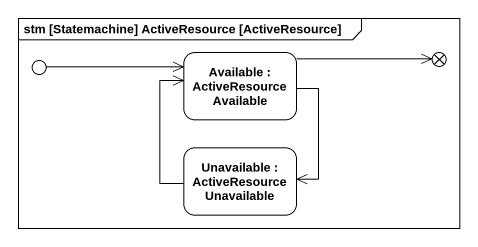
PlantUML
@startuml
mainframe stm [Statemachine] ActiveResource [ActiveResource]
hide empty description
state entry1 <<choice>>
state "Available : ActiveResourceAvailable" as Available
state exit1 <<choice>>
state "Unavailable : ActiveResourceUnavailable" as Unavailable
entry1 -right-> Available
Available -right-> exit1
Available --> Unavailable
Unavailable -up-> Available
@enduml
